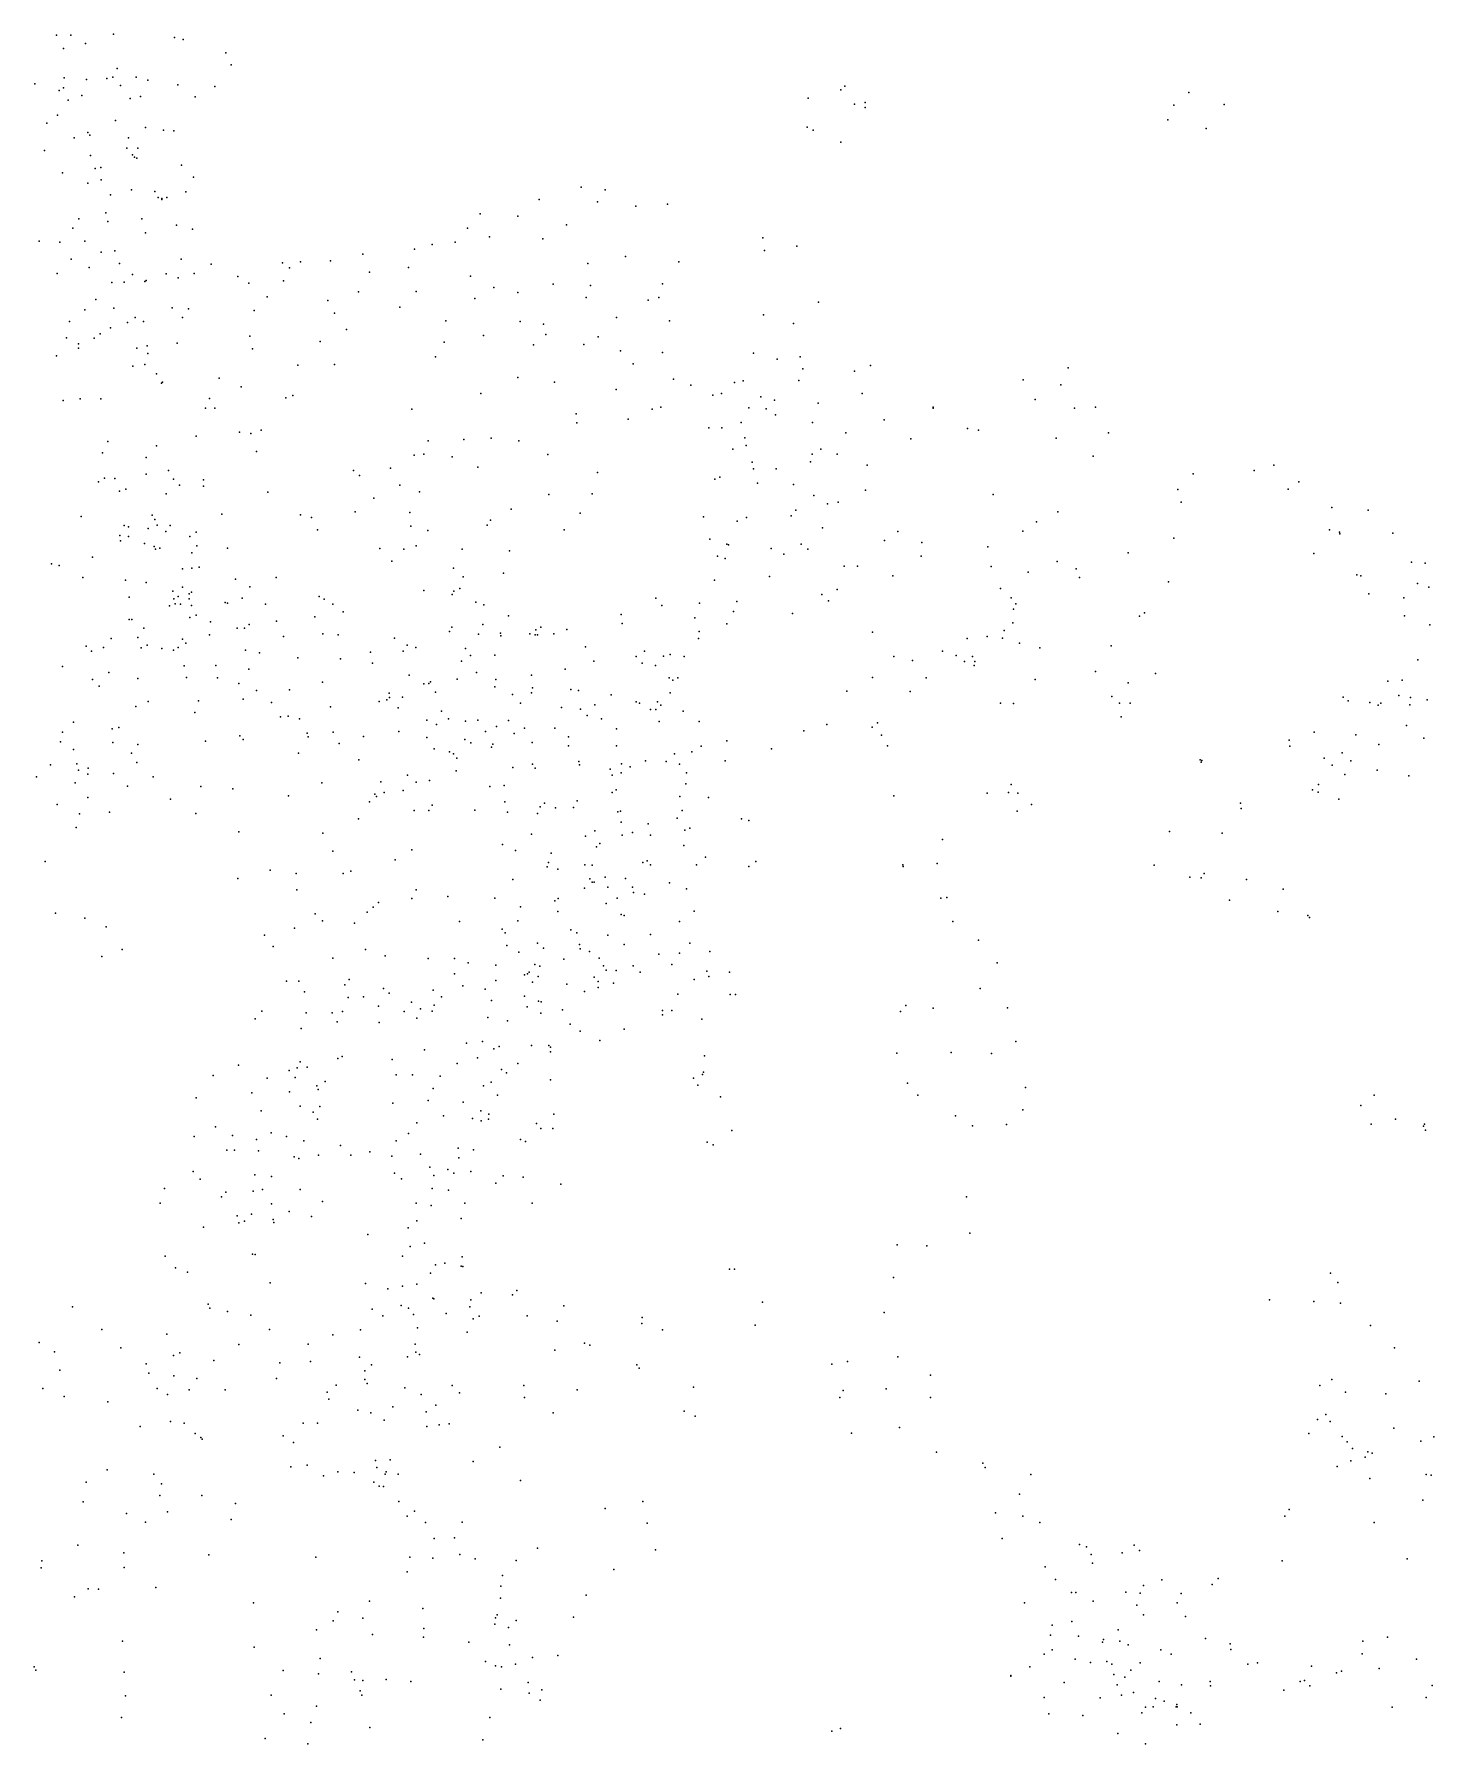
# Model space of a CAD drawing. Header units: millimetres. Extents: x -60275265 to 22802890, y -38578442 to 24337084.
# Drawn here: x -11033378 to -8469378, y -22005304 to -18874304 of the extents above; entities that cross this region are included whole.
import ezdxf

# ---------------------------------------------------------------- set-up
doc = ezdxf.new("R2010")
doc.units = ezdxf.units.MM
doc.header["$MEASUREMENT"] = 0
doc.layers.add('particles', color=7, linetype='Continuous', true_color=0x000000)

msp = doc.modelspace()

# ---------------------------------------------------------------- linework, layer by layer
at = {"layer": 'particles', "color": 93, "true_color": 0x67d435}
for p in [(-10992378, -18876304), (-10966378, -18876304), (-10888378, -18874304), (-10979378, -18900304), (-10939378, -18891304), (-10776378, -18880304), (-10760378, -18884304), (-10682378, -18908304), (-10881378, -18937304), (-10672378, -18930304), (-11032378, -18965304), (-10979378, -18972304), (-10978378, -18954304), (-10937378, -18957304), (-10900378, -18955304), (-10889378, -18953304), (-10875378, -18968304), (-10846378, -18953304), (-10825378, -18958304), (-10770378, -18967304), (-10702378, -18970304), (-9548378, -18969304), (-10987378, -18977304), (-10971378, -18995304), (-10946378, -18986304), (-10857378, -18992304), (-10838378, -18988304), (-10738378, -18989304), (-9615378, -18991304), (-9555378, -18976304), (-9530378, -19002304), (-9511378, -18999304), (-8945378, -19004304), (-8918378, -18981304), (-8853378, -19003304), (-10990378, -19022304), (-10884378, -19032304), (-9511378, -19008304), (-8956378, -19031304), (-11010378, -19037304), (-10960378, -19064304), (-10935378, -19054304), (-10931378, -19059304), (-10860378, -19064304), (-10829378, -19045304), (-10796378, -19050304), (-10777378, -19051304), (-9617378, -19044304), (-9606378, -19050304), (-8886378, -19047304), (-11014378, -19087304), (-10930378, -19096304), (-10863378, -19083304), (-10853378, -19095304), (-10843378, -19083304), (-9555378, -19072304), (-10981378, -19128304), (-10921378, -19120304), (-10911378, -19118304), (-10849378, -19099304), (-10845378, -19101304), (-10763378, -19114304), (-10935378, -19147304), (-10910378, -19141304), (-10855378, -19159304), (-10741378, -19136304), (-10031378, -19154304), (-9987378, -19159304), (-10893378, -19168304), (-10812378, -19162304), (-10806378, -19173304), (-10799378, -19175304), (-10799378, -19177304), (-10790378, -19173304), (-10755378, -19163304), (-10108378, -19177304), (-10001378, -19181304), (-9931378, -19189304), (-9873378, -19185304), (-10951378, -19212304), (-10902378, -19201304), (-10898378, -19217304), (-10836378, -19212304), (-10772378, -19224304), (-10216378, -19203304), (-10147378, -19207304), (-10058378, -19223304), (-11024378, -19253304), (-10986378, -19255304), (-10962378, -19229304), (-10940378, -19253304), (-10829378, -19238304), (-10743378, -19231304), (-10262378, -19255304), (-10239378, -19229304), (-10199378, -19245304), (-10101378, -19249304), (-9698378, -19247304), (-10965378, -19286304), (-10910378, -19273304), (-10885378, -19271304), (-10764378, -19286304), (-10431378, -19277304), (-10336378, -19268304), (-10304378, -19259304), (-9950378, -19281304), (-9695378, -19270304), (-9636378, -19262304), (-10991378, -19312304), (-10932378, -19301304), (-10877378, -19294304), (-10853378, -19314304), (-10791378, -19313304), (-10740378, -19312304), (-10709378, -19295304), (-10578378, -19293304), (-10565378, -19302304), (-10545378, -19291304), (-10490378, -19289304), (-10419378, -19310304), (-10347378, -19301304), (-10234378, -19317304), (-10019378, -19294304), (-9852378, -19291304), (-10891378, -19329304), (-10868378, -19328304), (-10830378, -19327304), (-10828378, -19325304), (-10769378, -19320304), (-10660378, -19318304), (-10640378, -19330304), (-10576378, -19326304), (-10439378, -19346304), (-10333378, -19345304), (-10191378, -19338304), (-10147378, -19347304), (-10082378, -19332304), (-10014378, -19334304), (-9882378, -19331304), (-10940378, -19379304), (-10920378, -19360304), (-10887378, -19376304), (-10780378, -19375304), (-10750378, -19377304), (-10630378, -19380304), (-10606378, -19355304), (-10495378, -19362304), (-10363378, -19374304), (-10226378, -19358304), (-10022378, -19356304), (-9908378, -19361304), (-9889378, -19356304), (-9596378, -19365304), (-10968378, -19400304), (-10862378, -19402304), (-10848378, -19393304), (-10833378, -19400304), (-10761378, -19393304), (-10483378, -19385304), (-10279378, -19399304), (-10143378, -19400304), (-10100378, -19405304), (-9966378, -19393304), (-9869378, -19399304), (-9697378, -19388304), (-9642378, -19404304), (-10974378, -19430304), (-10952378, -19441304), (-10923378, -19431304), (-10912378, -19423304), (-10893378, -19412304), (-10771378, -19440304), (-10638378, -19427304), (-10509378, -19437304), (-10461378, -19415304), (-10282378, -19438304), (-10210378, -19426304), (-10118378, -19443304), (-10096378, -19424304), (-10026378, -19442304), (-10000378, -19428304), (-10992378, -19463304), (-10952378, -19449304), (-10845378, -19449304), (-10826378, -19445304), (-10825378, -19459304), (-10633378, -19450304), (-10298378, -19465304), (-9959378, -19454304), (-9882378, -19457304), (-9715378, -19458304), (-9672378, -19469304), (-9630378, -19465304), (-10852378, -19482304), (-10830378, -19479304), (-10809378, -19496304), (-10694378, -19504304), (-10550378, -19480304), (-10483378, -19479304), (-10147378, -19503304), (-9936378, -19478304), (-9625378, -19487304), (-9530378, -19491304), (-9501378, -19481304), (-9139378, -19485304), (-10800378, -19513304), (-10798378, -19511304), (-10654378, -19520304), (-10559378, -19536304), (-10215378, -19532304), (-10080378, -19511304), (-9967378, -19525304), (-9862378, -19506304), (-9830378, -19517304), (-9790378, -19535304), (-9774378, -19532304), (-9750378, -19512304), (-9734378, -19509304), (-9632378, -19508304), (-9516378, -19532304), (-9221378, -19507304), (-9152378, -19516304), (-10980378, -19545304), (-10949378, -19542304), (-10911378, -19542304), (-10719378, -19559304), (-10712378, -19541304), (-10702378, -19559304), (-10572378, -19540304), (-10341378, -19561304), (-9901378, -19561304), (-9885378, -19557304), (-9724378, -19558304), (-9702378, -19538304), (-9692378, -19560304), (-9677378, -19544304), (-9597378, -19550304), (-9386378, -19557304), (-9386378, -19559304), (-9199378, -19543304), (-9127378, -19559304), (-9089378, -19557304), (-10617378, -19599304), (-10040378, -19569304), (-10039378, -19586304), (-9945378, -19579304), (-9797378, -19595304), (-9773378, -19595304), (-9738378, -19585304), (-9675378, -19571304), (-9607378, -19585304), (-9476378, -19580304), (-9323378, -19596304), (-9303378, -19599304), (-10898378, -19620304), (-10809378, -19628304), (-10736378, -19610304), (-10657378, -19603304), (-10636378, -19605304), (-10311378, -19619304), (-10246378, -19616304), (-10196378, -19614304), (-10145378, -19619304), (-9731378, -19613304), (-9729378, -19627304), (-9546378, -19604304), (-9427378, -19615304), (-9161378, -19614304), (-9065378, -19604304), (-10908378, -19641304), (-10828378, -19649304), (-10626378, -19638304), (-10337378, -19645304), (-10319378, -19643304), (-10267378, -19648304), (-10092378, -19644304), (-9753378, -19634304), (-9718378, -19658304), (-9611378, -19657304), (-9608378, -19643304), (-9592378, -19634304), (-9562378, -19643304), (-9093378, -19647304), (-10904378, -19687304), (-10885378, -19688304), (-10828378, -19680304), (-10787378, -19673304), (-10778378, -19689304), (-10723378, -19690304), (-10448378, -19673304), (-10437378, -19682304), (-10380378, -19669304), (-10220378, -19667304), (-10001378, -19677304), (-9786378, -19689304), (-9777378, -19685304), (-9715378, -19670304), (-9674378, -19670304), (-9507378, -19663304), (-8910378, -19679304), (-8798378, -19673304), (-8762378, -19663304), (-10915378, -19694304), (-10877378, -19711304), (-10865378, -19707304), (-10791378, -19716304), (-10767378, -19700304), (-10723378, -19702304), (-10605378, -19713304), (-10411378, -19724304), (-10363378, -19700304), (-10327378, -19712304), (-10090378, -19717304), (-10011378, -19716304), (-9708378, -19696304), (-9642378, -19699304), (-9605378, -19719304), (-9510378, -19709304), (-9276378, -19717304), (-8938378, -19708304), (-8736378, -19707304), (-8716378, -19694304), (-10817378, -19755304), (-10689378, -19753304), (-10545378, -19754304), (-10445378, -19749304), (-10345378, -19750304), (-10159378, -19744304), (-10033378, -19751304), (-9646378, -19756304), (-9638378, -19746304), (-9580378, -19734304), (-9560378, -19731304), (-9158378, -19749304), (-8932378, -19731304), (-8656378, -19741304), (-8589378, -19746304), (-10947378, -19757304), (-10868378, -19774304), (-10860378, -19776304), (-10824378, -19779304), (-10812378, -19763304), (-10808378, -19773304), (-10792378, -19785304), (-10784378, -19774304), (-10736378, -19786304), (-10525378, -19759304), (-10514378, -19782304), (-10343378, -19775304), (-10312378, -19783304), (-10203378, -19773304), (-10197378, -19764304), (-10062378, -19782304), (-9807378, -19758304), (-9745378, -19766304), (-9728378, -19759304), (-9589378, -19778304), (-9451378, -19785304), (-9222378, -19784304), (-9197378, -19767304), (-8660378, -19782304), (-8642378, -19786304), (-10876378, -19792304), (-10875378, -19802304), (-10860378, -19794304), (-10831378, -19807304), (-10813378, -19812304), (-10811378, -19817304), (-10803378, -19815304), (-10748378, -19794304), (-10735378, -19811304), (-10679378, -19815304), (-10400378, -19816304), (-10356378, -19817304), (-10333378, -19811304), (-10249378, -19817304), (-9795378, -19799304), (-9764378, -19808304), (-9761378, -19809304), (-9683378, -19816304), (-9628378, -19808304), (-9616378, -19817304), (-9475378, -19801304), (-9407378, -19805304), (-9286378, -19813304), (-8945378, -19797304), (-8641378, -19789304), (-8544378, -19788304), (-11001378, -19844304), (-10987378, -19847304), (-10926378, -19832304), (-10744378, -19824304), (-10731378, -19850304), (-10378378, -19839304), (-10162378, -19820304), (-9781378, -19830304), (-9767378, -19834304), (-9660378, -19826304), (-9549378, -19848304), (-9525378, -19848304), (-9408378, -19830304), (-9280378, -19849304), (-9159378, -19840304), (-9029378, -19824304), (-8689378, -19825304), (-8510378, -19841304), (-8485378, -19843304), (-10944378, -19869304), (-10866378, -19874304), (-10828378, -19878304), (-10761378, -19853304), (-10744378, -19852304), (-10664378, -19872304), (-10590378, -19869304), (-10265378, -19852304), (-10247378, -19868304), (-10173378, -19861304), (-9787378, -19874304), (-9686378, -19867304), (-9460378, -19866304), (-9212378, -19859304), (-9124378, -19853304), (-9118378, -19869304), (-8955378, -19877304), (-8610378, -19864304), (-8603378, -19866304), (-8499378, -19880304), (-10859378, -19905304), (-10779378, -19894304), (-10777378, -19908304), (-10769378, -19904304), (-10761378, -19887304), (-10749378, -19899304), (-10749378, -19908304), (-10745378, -19896304), (-10652378, -19907304), (-10638378, -19886304), (-10511378, -19904304), (-10502378, -19909304), (-10319378, -19893304), (-10267378, -19900304), (-10264378, -19894304), (-10253378, -19889304), (-9894378, -19907304), (-9590378, -19900304), (-9578378, -19912304), (-9562378, -19891304), (-9263378, -19889304), (-9243378, -19906304), (-8588378, -19899304), (-8524378, -19906304), (-8478378, -19887304), (-10785378, -19921304), (-10775378, -19917304), (-10765378, -19918304), (-10748378, -19942304), (-10745378, -19920304), (-10736378, -19938304), (-10683378, -19915304), (-10679378, -19916304), (-10609378, -19918304), (-10519378, -19941304), (-10486378, -19918304), (-10467378, -19932304), (-10224378, -19914304), (-10209378, -19919304), (-10164378, -19939304), (-9958378, -19937304), (-9883378, -19920304), (-9823378, -19943304), (-9814378, -19916304), (-9752378, -19931304), (-9746378, -19913304), (-9644378, -19935304), (-9239378, -19927304), (-9235378, -19917304), (-9008378, -19940304), (-8999378, -19934304), (-8523378, -19939304), (-10859378, -19946304), (-10854378, -19946304), (-10832378, -19962304), (-10712378, -19974304), (-10710378, -19950304), (-10661378, -19962304), (-10648378, -19962304), (-10639378, -19955304), (-10589378, -19949304), (-10504378, -19972304), (-10476378, -19974304), (-10272378, -19968304), (-10268378, -19960304), (-10219378, -19973304), (-10211378, -19955304), (-10179378, -19971304), (-10125378, -19972304), (-10115378, -19974304), (-10114378, -19965304), (-10111378, -19974304), (-10105378, -19960304), (-10081378, -19972304), (-10057378, -19964304), (-9956378, -19953304), (-9815378, -19968304), (-9764378, -19954304), (-9497378, -19969304), (-9256378, -19966304), (-9240378, -19952304), (-8476378, -19956304), (-10938378, -19995304), (-10928378, -20004304), (-10906378, -19997304), (-10892378, -19981304), (-10843378, -19979304), (-10837378, -19998304), (-10826378, -19993304), (-10799378, -19999304), (-10778378, -20002304), (-10769378, -19997304), (-10761378, -19982304), (-10755378, -19989304), (-10646378, -20002304), (-10576378, -19977304), (-10417378, -20006304), (-10373378, -19980304), (-10357378, -20004304), (-10350378, -19993304), (-10334378, -19997304), (-10243378, -19999304), (-10178378, -19976304), (-10023378, -19996304), (-9915378, -20004304), (-9816378, -19981304), (-9369378, -20004304), (-9324378, -19981304), (-9287378, -19977304), (-9259378, -19980304), (-9228378, -19989304), (-9191378, -19998304), (-9060378, -19994304), (-10981378, -20032304), (-10758378, -20031304), (-10700378, -20030304), (-10640378, -20037304), (-10620378, -20007304), (-10550378, -20016304), (-10472378, -20018304), (-10413378, -20026304), (-10250378, -20022304), (-10234378, -20012304), (-10189378, -20011304), (-10060378, -20037304), (-10008378, -20022304), (-9930378, -20014304), (-9919378, -20026304), (-9895378, -20030304), (-9880378, -20013304), (-9868378, -20010304), (-9842378, -20014304), (-9458378, -20014304), (-9424378, -20021304), (-9344378, -20012304), (-9329378, -20023304), (-9314378, -20014304), (-9311378, -20030304), (-9310378, -20023304), (-8498378, -20020304), (-10926378, -20056304), (-10914378, -20068304), (-10896378, -20043304), (-10843378, -20054304), (-10754378, -20052304), (-10697378, -20053304), (-10658378, -20063304), (-10505378, -20061304), (-10346378, -20048304), (-10319378, -20064304), (-10310378, -20063304), (-10307378, -20060304), (-10258378, -20055304), (-10223378, -20043304), (-10189378, -20069304), (-10187378, -20056304), (-10122378, -20048304), (-9870378, -20053304), (-9863378, -20057304), (-9854378, -20053304), (-9497378, -20052304), (-9399378, -20053304), (-9199378, -20056304), (-9089378, -20041304), (-9029378, -20062304), (-8979378, -20045304), (-8553378, -20059304), (-8527378, -20057304), (-10824378, -20096304), (-10732378, -20095304), (-10650378, -20092304), (-10626378, -20076304), (-10598378, -20098304), (-10565378, -20075304), (-10401378, -20096304), (-10387378, -20093304), (-10383378, -20081304), (-10382378, -20089304), (-10358378, -20088304), (-10298378, -20079304), (-10157378, -20083304), (-10142378, -20099304), (-10122378, -20080304), (-10120378, -20071304), (-10050378, -20074304), (-10036378, -20076304), (-9976378, -20084304), (-9930378, -20097304), (-9924378, -20099304), (-9891378, -20097304), (-9868378, -20080304), (-9544378, -20077304), (-9428378, -20078304), (-9263378, -20099304), (-9239378, -20100304), (-9059378, -20087304), (-9045378, -20099304), (-9025378, -20099304), (-8635378, -20088304), (-8626378, -20095304), (-8586378, -20098304), (-8566378, -20099304), (-8533378, -20085304), (-8512378, -20089304), (-8481378, -20093304), (-10847378, -20105304), (-10739378, -20116304), (-10582378, -20124304), (-10568378, -20123304), (-10547378, -20128304), (-10490378, -20106304), (-10366378, -20108304), (-10314378, -20130304), (-10287378, -20114304), (-10274378, -20128304), (-10243378, -20132304), (-10220378, -20130304), (-10164378, -20131304), (-10067378, -20107304), (-10032378, -20110304), (-10020378, -20122304), (-10006378, -20102304), (-9994378, -20128304), (-9904378, -20111304), (-9894378, -20111304), (-9885378, -20103304), (-9844378, -20114304), (-9042378, -20124304), (-8571378, -20103304), (-8513378, -20102304), (-10981378, -20152304), (-10961378, -20134304), (-10890378, -20146304), (-10878378, -20144304), (-10656378, -20159304), (-10533378, -20154304), (-10531378, -20161304), (-10485378, -20152304), (-10430378, -20160304), (-10365378, -20151304), (-10314378, -20162304), (-10296378, -20138304), (-10206378, -20151304), (-10186378, -20142304), (-10154378, -20155304), (-10135378, -20145304), (-10079378, -20145304), (-10054378, -20161304), (-9966378, -20146304), (-9888378, -20133304), (-9815378, -20133304), (-9623378, -20150304), (-9581378, -20138304), (-9498378, -20143304), (-9488378, -20135304), (-9481378, -20158304), (-8688378, -20152304), (-8612378, -20157304), (-8519378, -20140304), (-8487378, -20163304), (-10985378, -20170304), (-10961378, -20184304), (-10889378, -20171304), (-10855378, -20191304), (-10843378, -20175304), (-10719378, -20169304), (-10650378, -20166304), (-10549378, -20191304), (-10474378, -20173304), (-10300378, -20183304), (-10272378, -20188304), (-10265378, -20192304), (-10244378, -20166304), (-10233378, -20172304), (-10195378, -20180304), (-10193378, -20174304), (-10121378, -20171304), (-10054378, -20177304), (-9966378, -20177304), (-9860378, -20192304), (-9828378, -20188304), (-9811378, -20178304), (-9764378, -20168304), (-9682378, -20183304), (-9470378, -20177304), (-8734378, -20167304), (-8733378, -20178304), (-8637378, -20190304), (-8570378, -20175304), (-11003378, -20212304), (-10955378, -20210304), (-10952378, -20222304), (-10934378, -20218304), (-10845378, -20208304), (-10438378, -20203304), (-10260378, -20223304), (-10259378, -20200304), (-10156378, -20217304), (-10120378, -20211304), (-10115378, -20218304), (-10035378, -20206304), (-10034378, -20212304), (-9978378, -20220304), (-9957378, -20210304), (-9941378, -20216304), (-9913378, -20205304), (-9875378, -20206304), (-9851378, -20211304), (-9767378, -20205304), (-8897378, -20203304), (-8895378, -20207304), (-8894378, -20204304), (-8670378, -20200304), (-8655378, -20213304), (-8621378, -20205304), (-8573378, -20222304), (-11029378, -20234304), (-10958378, -20245304), (-10935378, -20229304), (-10888378, -20228304), (-10862378, -20251304), (-10815378, -20234304), (-10728378, -20252304), (-10669378, -20256304), (-10506378, -20245304), (-10398378, -20243304), (-10349378, -20231304), (-10333378, -20244304), (-10309378, -20241304), (-10198378, -20252304), (-10172378, -20250304), (-9974378, -20231304), (-9958378, -20227304), (-9839378, -20247304), (-9838378, -20227304), (-9243378, -20248304), (-8680378, -20248304), (-8632378, -20230304), (-8515378, -20232304), (-10991378, -20285304), (-10935378, -20272304), (-10783378, -20275304), (-10567378, -20269304), (-10419378, -20280304), (-10409378, -20266304), (-10406378, -20270304), (-10392378, -20263304), (-10357378, -20259304), (-10304378, -20286304), (-10171378, -20280304), (-10098378, -20282304), (-10038378, -20278304), (-9974378, -20263304), (-9967378, -20258304), (-9850378, -20270304), (-9798378, -20272304), (-9458378, -20269304), (-9287378, -20264304), (-9248378, -20263304), (-9231378, -20264304), (-9206378, -20285304), (-8823378, -20282304), (-8691378, -20258304), (-8681378, -20262304), (-8643378, -20275304), (-10950378, -20302304), (-10895378, -20299304), (-10737378, -20301304), (-10439378, -20311304), (-10337378, -20296304), (-10310378, -20296304), (-10226378, -20295304), (-10166378, -20299304), (-10111378, -20301304), (-10106378, -20289304), (-10078378, -20291304), (-10045378, -20290304), (-9964378, -20298304), (-9959378, -20297304), (-9958378, -20317304), (-9855378, -20310304), (-9846378, -20296304), (-9737378, -20311304), (-9724378, -20314304), (-9232378, -20297304), (-8822378, -20292304), (-10956378, -20327304), (-10658378, -20335304), (-10504378, -20337304), (-10122378, -20339304), (-10023378, -20343304), (-10006378, -20333304), (-9956378, -20341304), (-9937378, -20336304), (-9908378, -20320304), (-9904378, -20341304), (-9841378, -20332304), (-9832378, -20328304), (-9369378, -20349304), (-8953378, -20334304), (-8857378, -20337304), (-10486378, -20370304), (-10341378, -20368304), (-10175378, -20358304), (-10151378, -20369304), (-10086378, -20374304), (-10003378, -20362304), (-9997378, -20356304), (-9843378, -20360304), (-9803378, -20381304), (-11013378, -20389304), (-10601378, -20405304), (-10553378, -20411304), (-10467378, -20411304), (-10453378, -20407304), (-10372378, -20386304), (-10093378, -20399304), (-10091378, -20391304), (-10074378, -20403304), (-10024378, -20395304), (-10011378, -20396304), (-9918378, -20391304), (-9910378, -20388304), (-9904378, -20395304), (-9820378, -20395304), (-9724378, -20398304), (-9711378, -20389304), (-9442378, -20395304), (-9441378, -20398304), (-9379378, -20393304), (-8981378, -20396304), (-8890378, -20411304), (-10660378, -20420304), (-10552378, -20441304), (-10333378, -20441304), (-10156378, -20422304), (-10025378, -20438304), (-10015378, -20421304), (-10011378, -20427304), (-10007378, -20427304), (-9987378, -20418304), (-9982378, -20436304), (-9950378, -20420304), (-9937378, -20436304), (-9869378, -20428304), (-9838378, -20439304), (-8916378, -20418304), (-8895378, -20419304), (-8812378, -20422304), (-8745378, -20440304), (-10412378, -20473304), (-10402378, -20464304), (-10341378, -20457304), (-10275378, -20453304), (-10189378, -20456304), (-10142378, -20472304), (-10079378, -20461304), (-10073378, -20457304), (-9985378, -20466304), (-9965378, -20456304), (-9935378, -20446304), (-9915378, -20449304), (-9372378, -20456304), (-9361378, -20455304), (-8843378, -20460304), (-10994378, -20484304), (-10940378, -20493304), (-10518378, -20485304), (-10505378, -20498304), (-10446378, -20502304), (-10423378, -20482304), (-10254378, -20499304), (-10147378, -20498304), (-10074378, -20481304), (-9958378, -20486304), (-9952378, -20488304), (-9851378, -20499304), (-9824378, -20480304), (-9350378, -20499304), (-8755378, -20481304), (-8700378, -20488304), (-8697378, -20492304), (-10901378, -20509304), (-10611378, -20524304), (-10556378, -20511304), (-10176378, -20513304), (-10170378, -20520304), (-10111378, -20539304), (-10050378, -20514304), (-10039378, -20520304), (-9982378, -20524304), (-9904378, -20523304), (-9832378, -20539304), (-9303378, -20533304), (-10909378, -20563304), (-10872378, -20550304), (-10595378, -20545304), (-10486378, -20566304), (-10426378, -20550304), (-10390378, -20562304), (-10311378, -20567304), (-10263378, -20567304), (-10167378, -20543304), (-10145378, -20555304), (-10100378, -20548304), (-10063378, -20568304), (-10034378, -20541304), (-10033378, -20549304), (-10016378, -20554304), (-9998378, -20566304), (-9952378, -20541304), (-9889378, -20559304), (-9851378, -20557304), (-9795378, -20554304), (-10263378, -20595304), (-10238378, -20575304), (-10187378, -20579304), (-10135378, -20597304), (-10129378, -20595304), (-10126378, -20592304), (-10116378, -20578304), (-10110378, -20600304), (-10107378, -20581304), (-10007378, -20601304), (-9990378, -20580304), (-9985378, -20588304), (-9967378, -20589304), (-9936378, -20580304), (-9923378, -20592304), (-9865378, -20578304), (-9801378, -20590304), (-9797378, -20600304), (-9759378, -20592304), (-9269378, -20575304), (-10571378, -20608304), (-10548378, -20608304), (-10538378, -20628304), (-10464378, -20615304), (-10456378, -20605304), (-10393378, -20622304), (-10383378, -20630304), (-10302378, -20625304), (-10248378, -20617304), (-10207378, -20623304), (-10187378, -20607304), (-10120378, -20610304), (-10057378, -20614304), (-10025378, -20627304), (-10000378, -20609304), (-10000378, -20620304), (-9972378, -20612304), (-9854378, -20632304), (-9824378, -20605304), (-9300378, -20622304), (-10616378, -20663304), (-10468378, -20664304), (-10458378, -20638304), (-10430378, -20637304), (-10402378, -20654304), (-10355378, -20664304), (-10342378, -20647304), (-10325378, -20659304), (-10304378, -20663304), (-10300378, -20652304), (-10287378, -20637304), (-10195378, -20644304), (-10135378, -20636304), (-10130378, -20655304), (-10109378, -20645304), (-10104378, -20646304), (-10065378, -20661304), (-9882378, -20662304), (-9865378, -20662304), (-9758378, -20633304), (-9748378, -20633304), (-9446378, -20664304), (-9436378, -20653304), (-9386378, -20658304), (-9250378, -20657304), (-10628378, -20677304), (-10544378, -20695304), (-10535378, -20666304), (-10487378, -20666304), (-10478378, -20683304), (-10401378, -20684304), (-10332378, -20676304), (-10202378, -20675304), (-10166378, -20681304), (-10105378, -20667304), (-10051378, -20687304), (-9882378, -20670304), (-9810378, -20678304), (-10241378, -20722304), (-10212378, -20719304), (-10122378, -20726304), (-10090378, -20726304), (-10033378, -20700304), (-9997378, -20717304), (-9952378, -20696304), (-9235378, -20719304), (-10546378, -20756304), (-10477378, -20750304), (-10469378, -20746304), (-10377378, -20752304), (-10318378, -20734304), (-10221378, -20749304), (-10191378, -20732304), (-10181378, -20728304), (-10087378, -20729304), (-10087378, -20738304), (-9805378, -20745304), (-9453378, -20740304), (-9353378, -20739304), (-9279378, -20741304), (-10705378, -20781304), (-10659378, -20762304), (-10606378, -20786304), (-10566378, -20772304), (-10555378, -20785304), (-10551378, -20767304), (-10533378, -20766304), (-10370378, -20780304), (-10340378, -20780304), (-10289378, -20782304), (-10258378, -20759304), (-10177378, -20770304), (-10168378, -20776304), (-10147378, -20759304), (-10087378, -20789304), (-9825378, -20786304), (-9809378, -20779304), (-9807378, -20775304), (-10634378, -20813304), (-10565378, -20811304), (-10515378, -20800304), (-10513378, -20807304), (-10500378, -20792304), (-10302378, -20805304), (-10210378, -20800304), (-10196378, -20793304), (-10184378, -20817304), (-9817378, -20799304), (-9776378, -20820304), (-9433378, -20795304), (-9414378, -20817304), (-9217378, -20803304), (-8578378, -20817304), (-10736378, -20822304), (-10617378, -20846304), (-10546378, -20837304), (-10522378, -20848304), (-10510378, -20838304), (-10376378, -20832304), (-10311378, -20827304), (-10247378, -20830304), (-10215378, -20846304), (-10200378, -20852304), (-10081378, -20852304), (-9222378, -20844304), (-8603378, -20836304), (-10701378, -20875304), (-10514378, -20861304), (-10332378, -20868304), (-10283378, -20855304), (-10230378, -20860304), (-10214378, -20864304), (-10201378, -20861304), (-10113378, -20869304), (-10105378, -20878304), (-10083378, -20878304), (-9755378, -20882304), (-9345378, -20855304), (-9314378, -20873304), (-9252378, -20871304), (-8584378, -20870304), (-8539378, -20861304), (-8488378, -20874304), (-8486378, -20870304), (-8484378, -20881304), (-10740378, -20893304), (-10670378, -20891304), (-10626378, -20898304), (-10599378, -20886304), (-10571378, -20893304), (-10539378, -20901304), (-10472378, -20909304), (-10370378, -20901304), (-10347378, -20887304), (-10256378, -20914304), (-10142378, -20898304), (-10133378, -20902304), (-9800378, -20903304), (-9789378, -20908304), (-10680378, -20918304), (-10666378, -20918304), (-10622378, -20919304), (-10557378, -20930304), (-10548378, -20933304), (-10512378, -20927304), (-10453378, -20927304), (-10418378, -20921304), (-10378378, -20929304), (-10325378, -20925304), (-10255378, -20932304), (-10228378, -20917304), (-10742378, -20957304), (-10729378, -20971304), (-10629378, -20963304), (-10598378, -20966304), (-10373378, -20960304), (-10360378, -20970304), (-10308378, -20949304), (-10301378, -20964304), (-10275378, -20953304), (-10264378, -20960304), (-10233378, -20957304), (-10174378, -20965304), (-10137378, -20967304), (-10794378, -20988304), (-10690378, -21003304), (-10682378, -20995304), (-10632378, -20993304), (-10615378, -20990304), (-10546378, -20990304), (-10304378, -20988304), (-10274378, -20991304), (-10187378, -20978304), (-10068378, -20980304), (-9325378, -21003304), (-10802378, -21015304), (-10661378, -21038304), (-10635378, -21035304), (-10598378, -21016304), (-10566378, -21030304), (-10525378, -21039304), (-10505378, -21012304), (-10333378, -21015304), (-10306378, -21019304), (-10244378, -21015304), (-10121378, -21015304), (-10723378, -21059304), (-10658378, -21051304), (-10648378, -21048304), (-10595378, -21045304), (-10594378, -21050304), (-10348378, -21060304), (-10332378, -21047304), (-10251378, -21043304), (-9319378, -21070304), (-10422378, -21072304), (-10344378, -21094304), (-10318378, -21088304), (-9452378, -21091304), (-9398378, -21093304), (-10793378, -21112304), (-10774378, -21133304), (-10633378, -21108304), (-10628378, -21109304), (-10358378, -21112304), (-10298378, -21128304), (-10281378, -21125304), (-10251378, -21130304), (-10249378, -21113304), (-10248378, -21131304), (-10752378, -21141304), (-10601378, -21161304), (-10426378, -21162304), (-10332378, -21163304), (-10307378, -21143304), (-9759378, -21136304), (-9750378, -21136304), (-9459378, -21151304), (-8658378, -21143304), (-8645378, -21160304), (-10385378, -21172304), (-10358378, -21167304), (-10303378, -21189304), (-10301378, -21190304), (-10233378, -21192304), (-10214378, -21179304), (-10157378, -21183304), (-10149378, -21175304), (-9699378, -21196304), (-8770378, -21192304), (-8689378, -21195304), (-10963378, -21205304), (-10714378, -21200304), (-10711378, -21207304), (-10679378, -21213304), (-10636378, -21220304), (-10414378, -21209304), (-10394378, -21221304), (-10361378, -21202304), (-10347378, -21207304), (-10338378, -21219304), (-10278378, -21217304), (-10235378, -21205304), (-10229378, -21227304), (-10218378, -21222304), (-10130378, -21221304), (-10063378, -21203304), (-9919378, -21224304), (-9476378, -21215304), (-8640378, -21198304), (-10909378, -21246304), (-10790378, -21255304), (-10602378, -21246304), (-10486378, -21256304), (-10435378, -21247304), (-10331378, -21243304), (-10240378, -21251304), (-10075378, -21231304), (-9920378, -21235304), (-9882378, -21247304), (-9712378, -21238304), (-9712378, -21238304), (-8585378, -21239304), (-11024378, -21270304), (-10996378, -21287304), (-10874378, -21280304), (-10766378, -21289304), (-10658378, -21274304), (-10531378, -21273304), (-10335378, -21273304), (-10334378, -21288304), (-10079378, -21284304), (-10025378, -21271304), (-10015378, -21275304), (-8541378, -21280304), (-10986378, -21321304), (-10828378, -21309304), (-10778378, -21294304), (-10704378, -21303304), (-10583378, -21307304), (-10527378, -21305304), (-10437378, -21297304), (-10415378, -21311304), (-10349378, -21296304), (-10327378, -21292304), (-9929378, -21311304), (-9925378, -21317304), (-9572378, -21310304), (-9543378, -21305304), (-9451378, -21296304), (-10823378, -21326304), (-10777378, -21331304), (-10735378, -21336304), (-10589378, -21336304), (-10480378, -21348304), (-10427378, -21322304), (-10427378, -21338304), (-10423378, -21345304), (-10354378, -21353304), (-10267378, -21349304), (-10136378, -21349304), (-9825378, -21352304), (-9391378, -21330304), (-8678378, -21349304), (-8656378, -21338304), (-8496378, -21341304), (-11017378, -21354304), (-10978378, -21369304), (-10898378, -21379304), (-10808378, -21354304), (-10789378, -21365304), (-10749378, -21357304), (-10683378, -21357304), (-10496378, -21361304), (-10493378, -21374304), (-10324378, -21365304), (-10254378, -21362304), (-10135378, -21371304), (-10038378, -21357304), (-9557378, -21371304), (-9551378, -21358304), (-9472378, -21355304), (-9391378, -21371304), (-8631378, -21361304), (-8557378, -21364304), (-10783378, -21415304), (-10440378, -21394304), (-10416378, -21399304), (-10392378, -21412304), (-10376378, -21388304), (-10315378, -21397304), (-10297378, -21385304), (-10082378, -21399304), (-9842378, -21396304), (-9822378, -21405304), (-8682378, -21411304), (-8667378, -21402304), (-8659378, -21415304), (-10839378, -21424304), (-10758378, -21418304), (-10738378, -21437304), (-10728378, -21444304), (-10725378, -21447304), (-10577378, -21441304), (-10540378, -21418304), (-10514378, -21418304), (-10314378, -21424304), (-10291378, -21421304), (-10273378, -21419304), (-9536378, -21436304), (-9448378, -21426304), (-8698378, -21437304), (-8637378, -21442304), (-8542378, -21427304), (-8469378, -21443304), (-10558378, -21453304), (-10180378, -21462304), (-9380378, -21471304), (-8628378, -21452304), (-8618378, -21464304), (-8590378, -21470304), (-8582378, -21473304), (-8493378, -21451304), (-10899378, -21503304), (-10563378, -21498304), (-10533378, -21495304), (-10477378, -21507304), (-10447378, -21508304), (-10408378, -21486304), (-10405378, -21499304), (-10388378, -21507304), (-10381378, -21485304), (-10229378, -21488304), (-9295378, -21491304), (-9291378, -21499304), (-8646378, -21497304), (-8621378, -21487304), (-8595378, -21480304), (-10938378, -21526304), (-10814378, -21511304), (-10800378, -21529304), (-10503378, -21514304), (-10411378, -21526304), (-10401378, -21533304), (-10393378, -21534304), (-10390378, -21511304), (-10366378, -21511304), (-10142378, -21523304), (-9207378, -21512304), (-8586378, -21519304), (-8483378, -21512304), (-8474378, -21513304), (-10943378, -21562304), (-10803378, -21550304), (-10726378, -21550304), (-10664378, -21565304), (-10365378, -21561304), (-9918378, -21561304), (-9228378, -21548304), (-8489378, -21559304), (-10864378, -21583304), (-10829378, -21599304), (-10789378, -21580304), (-10672378, -21594304), (-10350378, -21588304), (-10336378, -21579304), (-10316378, -21600304), (-10249378, -21599304), (-9987378, -21574304), (-9910378, -21601304), (-9272378, -21582304), (-9222378, -21588304), (-9191378, -21600304), (-8742378, -21588304), (-8734378, -21576304), (-8578378, -21600304), (-10300378, -21629304), (-10263378, -21628304), (-9260378, -21629304), (-10953378, -21641304), (-10869378, -21655304), (-10713378, -21659304), (-10517378, -21663304), (-10345378, -21663304), (-10303378, -21665304), (-10253378, -21658304), (-10225378, -21666304), (-10111378, -21647304), (-9895378, -21650304), (-9118378, -21640304), (-9105378, -21644304), (-9097378, -21658304), (-9040378, -21655304), (-9018378, -21641304), (-9008378, -21651304), (-8518378, -21666304), (-11020378, -21683304), (-11019378, -21670304), (-10868378, -21682304), (-10350378, -21690304), (-10175378, -21697304), (-10150378, -21669304), (-9971378, -21686304), (-9181378, -21681304), (-9094378, -21674304), (-8747378, -21670304), (-10934378, -21721304), (-10915378, -21722304), (-10810378, -21719304), (-10178378, -21716304), (-9162378, -21704304), (-9133378, -21728304), (-9125378, -21728304), (-9033378, -21727304), (-9001378, -21715304), (-8967378, -21705304), (-8875378, -21713304), (-8864378, -21702304), (-10959378, -21736304), (-10631378, -21747304), (-10419378, -21744304), (-10321378, -21757304), (-10179378, -21738304), (-10022378, -21733304), (-9219378, -21747304), (-9093378, -21744304), (-9013378, -21751304), (-9007378, -21729304), (-8939378, -21747304), (-8932378, -21730304), (-10485378, -21780304), (-10477378, -21763304), (-10431378, -21775304), (-10189378, -21786304), (-10188378, -21774304), (-10185378, -21769304), (-10150378, -21779304), (-10045378, -21773304), (-9168378, -21788304), (-9132378, -21781304), (-9001378, -21769304), (-8924378, -21772304), (-10871378, -21817304), (-10516378, -21796304), (-10413378, -21805304), (-10320378, -21810304), (-10319378, -21794304), (-10237378, -21819304), (-10164378, -21792304), (-9171378, -21806304), (-9120378, -21808304), (-9076378, -21819304), (-9074378, -21814304), (-9047378, -21796304), (-9044378, -21817304), (-8887378, -21812304), (-8842378, -21822304), (-8599378, -21817304), (-8554378, -21810304), (-10630378, -21828304), (-10509378, -21849304), (-10206378, -21854304), (-10162378, -21824304), (-10120378, -21847304), (-10074378, -21843304), (-9183378, -21841304), (-9168378, -21833304), (-9126378, -21850304), (-9068378, -21854304), (-9029378, -21824304), (-8969378, -21833304), (-8950378, -21841304), (-8841378, -21832304), (-8600378, -21840304), (-8501378, -21850304), (-11033378, -21864304), (-11030378, -21870304), (-10868378, -21874304), (-10577378, -21871304), (-10512378, -21877304), (-10452378, -21873304), (-10188378, -21862304), (-10177378, -21864304), (-10151378, -21859304), (-9244378, -21880304), (-9244378, -21881304), (-9209378, -21864304), (-9098378, -21856304), (-9059378, -21859304), (-9055378, -21878304), (-9035378, -21883304), (-9024378, -21870304), (-9007378, -21857304), (-8810378, -21859304), (-8792378, -21857304), (-8693378, -21863304), (-8647378, -21875304), (-8638378, -21872304), (-8569378, -21867304), (-10599378, -21916304), (-10446378, -21888304), (-10436378, -21908304), (-10433378, -21916304), (-10431378, -21889304), (-10388378, -21887304), (-10343378, -21891304), (-10178378, -21905304), (-10128378, -21893304), (-10126378, -21912304), (-10103378, -21906304), (-9146378, -21893304), (-9049378, -21897304), (-9041378, -21916304), (-9019378, -21911304), (-8972378, -21891304), (-8931378, -21897304), (-8879378, -21891304), (-8878378, -21899304), (-8744378, -21907304), (-8714378, -21891304), (-8706378, -21889304), (-8696378, -21899304), (-8472378, -21898304), (-10866378, -21917304), (-10516378, -21936304), (-10106378, -21925304), (-9183378, -21920304), (-9080378, -21921304), (-9004378, -21948304), (-8997378, -21938304), (-8983378, -21937304), (-8979378, -21922304), (-8963378, -21927304), (-8941378, -21937304), (-8940378, -21933304), (-8939378, -21937304), (-8914378, -21948304), (-8545378, -21938304), (-8483378, -21920304), (-10873378, -21957304), (-10575378, -21950304), (-10526378, -21966304), (-10418378, -21975304), (-10198378, -21957304), (-9556378, -21977304), (-9174378, -21950304), (-9112378, -21953304), (-8940378, -21970304), (-8897378, -21969304), (-10610378, -21995304), (-10532378, -22005304), (-10211378, -21998304), (-9572378, -21982304), (-9048378, -21986304), (-8997378, -22005304)]:
    msp.add_point(p, dxfattribs=at)

doc.saveas('drawing.dxf')
